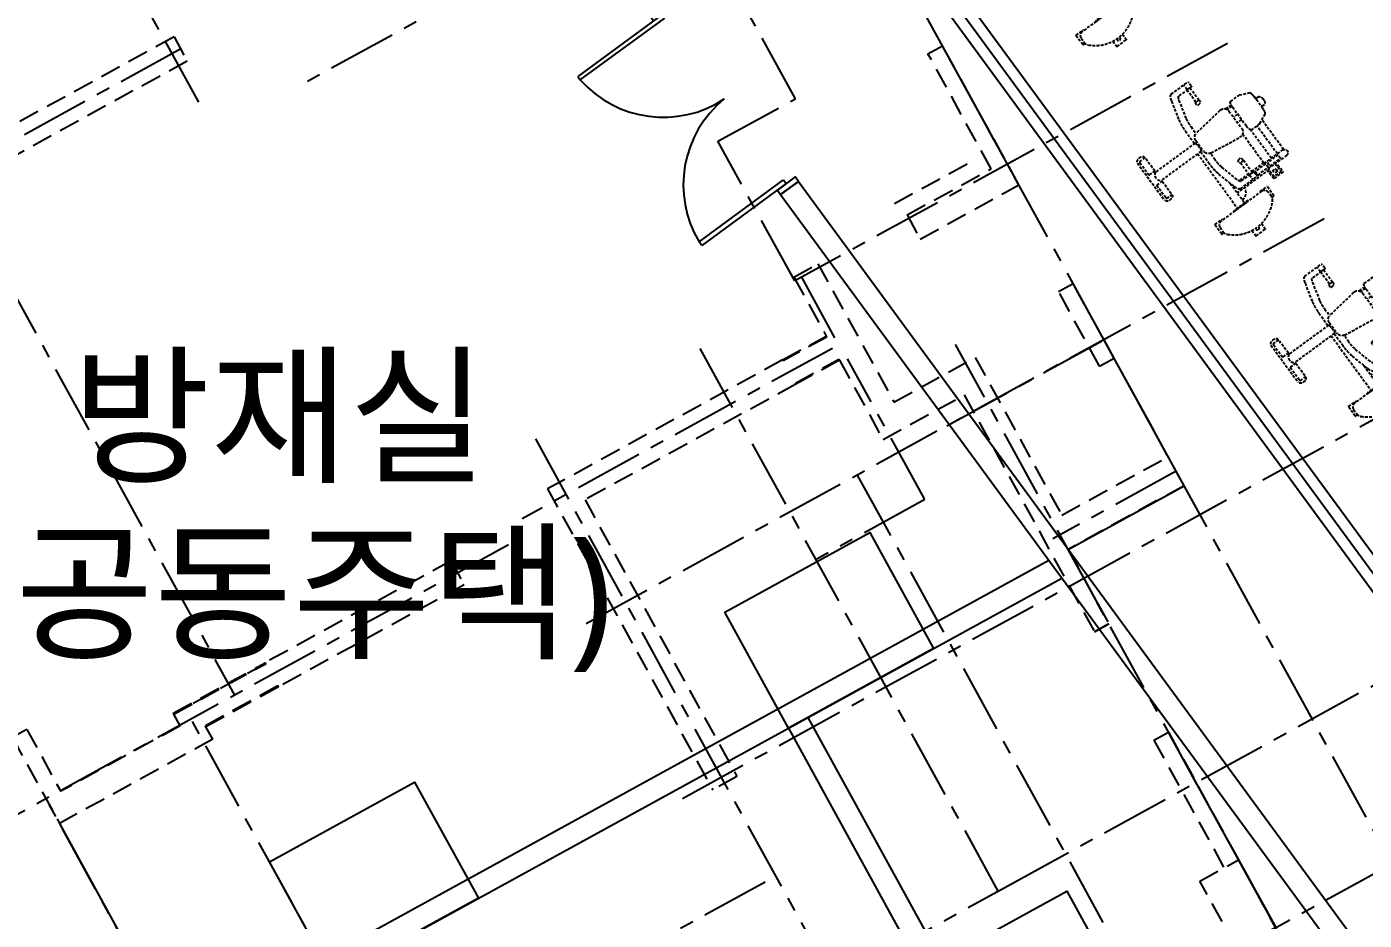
# Model space of a CAD drawing. Header units: millimetres. Extents: x 75184266 to 76346726, y -35077925 to -33679385.
# Drawn here: x 75328959 to 75341077, y -34906257 to -34898157 of the extents above; entities that cross this region are included whole.
import ezdxf
from ezdxf.enums import TextEntityAlignment as Align

# ---------------------------------------------------------------- set-up
doc = ezdxf.new("R2010")
doc.units = ezdxf.units.MM
doc.header["$LTSCALE"] = 50
doc.header["$MEASUREMENT"] = 0
for name, pattern in [('CENTER', [2, 1.25, -0.25, 0.25, -0.25]), ('HIDDEN2', [0.1875, 0.125, -0.0625]), ('XR-지하3층$0$H', [1.3, 0.8, -0.5]), ('XR-지하3층$0$HIDDEN', [0.375, 0.25, -0.125])]:
    doc.linetypes.add(name, pattern=pattern)
for name, color, linetype in [('CEN', 1, 'CENTER'), ('XR-지하3층$0$a-door', 6, 'CONTINUOUS'), ('XR-지하3층$0$CON', 2, 'CONTINUOUS'), ('XR-지하3층$0$가구', 27, 'XR-지하3층$0$HIDDEN')]:
    doc.layers.add(name, color=color, linetype=linetype)
doc.layers.add('건축', color=8, linetype='CONTINUOUS', plot=False)
doc.styles.add('XR-지하3층$0$맑은고딕', font='')
doc.styles.get('XR-지하3층$0$맑은고딕').set_extended_font_data('Malgun Gothic')

# ---------------------------------------------------------------- blocks, each defined once
blk = doc.blocks.new('XR-지하3층$0$A$C3C873A0E')
at = {"layer": 'XR-지하3층$0$가구', "color": 9, "ltscale": 2}
for p, q in [((-907, 110, 0), (-1195, -191, 0)), ((-952, -56, 0), (-960, -64, 0)), ((-638, -373, 0), (-960, -64, 0)), ((-301, -97, 0), (-453, -191, 0)), ((-239, -83, 0), (-104, -212, 0)), ((-1023, -130, 0), (-1032, -139, 0)), ((-701, -439, 0), (-1023, -130, 0)), ((-281, -162, 0), (-433, -255, 0)), ((-141, -251, 0), (-246, -150, 0)), ((-175, -218, 0), (-138, -180, 0)), ((-134, -250, 0), (-104, -219, 0)), ((-545, -268, 0), (-642, -369, 0)), ((-499, -312, 0), (-551, -366, 0)), ((-281, -350, 0), (-289, -343, 0)), ((-728, -413, 0), (-1151, -854, 0)), ((-802, -536, 0), (-705, -435, 0)), ((-614, -376, 0), (-697, -462, 0)), ((-308, -543, 0), (-545, -370, 0)), ((-756, -580, 0), (-704, -526, 0)), ((-700, -532, 0), (-517, -761, 0)), ((-302, -547, 0), (-299, -550, 0)), ((-239, -634, 0), (-283, -592, 0)), ((-1407, -754, 0), (-1337, -680, 0)), ((-1333, -680, 0), (-1278, -732, 0)), ((-962, -787, 0), (-875, -632, 0)), ((-897, -804, 0), (-810, -649, 0)), ((-298, -625, 0), (-434, -768, 0)), ((-406, -805, 0), (-259, -652, 0)), ((-353, -750, 0), (-387, -718, 0)), ((-312, -707, 0), (-345, -675, 0)), ((-249, -643, 0), (-286, -608, 0)), ((-209, -626, 0), (-142, -690, 0)), ((-104, -783, 0), (-141, -692, 0)), ((-1407, -757, 0), (-1392, -772, 0)), ((-1352, -729, 0), (-1385, -763, 0)), ((-1352, -729, 0), (-1385, -763, 0)), ((-962, -1043, 0), (-1292, -728, 0)), ((-962, -1043, 0), (-1292, -728, 0)), ((-1281, -738, 0), (-1278, -735, 0)), ((-942, -751, 0), (-1093, -909, 0)), ((-759, -1073, 0), (-1015, -828, 0)), ((-955, -775, 0), (-960, -770, 0)), ((-802, -940, 0), (-906, -840, 0)), ((-826, -899, 0), (-905, -823, 0)), ((-708, -796, 0), (-715, -789, 0)), ((-481, -783, 0), (-711, -1023, 0)), ((-653, -1078, 0), (-432, -847, 0)), ((-512, -766, 0), (-509, -769, 0)), ((-223, -925, 0), (-132, -830, 0)), ((-973, -850, 0), (-838, -979, 0)), ((-835, -908, 0), (-872, -946, 0)), ((-802, -947, 0), (-832, -979, 0)), ((-704, -1016, 0), (-802, -922, 0)), ((-603, -1125, 0), (-386, -898, 0)), ((-555, -1174, 0), (-326, -934, 0)), ((-362, -920, 0), (-430, -856, 0)), ((-361, -921, 0), (-268, -954, 0)), ((-194, -925, 0), (-193, -925, 0)), ((-152, -925, 0), (-152, -925, 0)), ((-130, -859, 0), (-130, -859, 0)), ((-128, -901, 0), (-128, -901, 0)), ((-1328, -1018, 0), (-1369, -1061, 0)), ((-1369, -1065, 0), (-1295, -1135, 0)), ((-983, -1160, 0), (-912, -1086, 0)), ((-973, -1033, 0), (-970, -1030, 0)), ((-967, -1030, 0), (-912, -1083, 0)), ((-823, -985, 0), (-740, -1064, 0)), ((-711, -1023, 0), (-561, -1166, 0)), ((-1251, -1092, 0), (-1292, -1135, 0)), ((-1002, -1145, 0), (-987, -1160, 0)), ((-994, -1138, 0), (-961, -1103, 0)), ((-994, -1138, 0), (-961, -1103, 0)), ((-603, -1210, 0), (-695, -1121, 0)), ((-561, -1166, 0), (-561, -1166, 0))]:
    blk.add_line(p, q, dxfattribs=at)
at = {"layer": 'XR-지하3층$0$가구', "color": 9, "ltscale": 2, "elevation": 0}
for points in [[(-950, -58), (-846, 51), (-885, 88, 0.414214), (-899, 88), (-992, -10, 0.414214), (-992, -17)], [(-1029, -141), (-1133, -249), (-1172, -212, -0.414214), (-1172, -198), (-1079, -100, -0.414214), (-1072, -100)]]:
    blk.add_lwpolyline(points, format="xyb", close=True, dxfattribs=at)
for points in [[(-151, -241), (-245, -340), (-269, -317), (-175, -218)], [(-1181, -825), (-1185, -830), (-1069, -941), (-1065, -937)], [(-811, -931), (-717, -833), (-741, -809), (-835, -908)], [(-794, -954), (-824, -986), (-832, -979), (-802, -947)], [(-795, -955), (-823, -985), (-740, -1064), (-712, -1035)], [(-695, -1121), (-756, -1186), (-814, -1131), (-752, -1066)], [(-696, -1051), (-724, -1080), (-640, -1160), (-612, -1131)]]:
    blk.add_lwpolyline(points, close=True, dxfattribs=at)
for points in [[(-308, -543), (-305, -545), (-303, -547), (-302, -547)], [(-141, -692), (-141, -692), (-141, -691), (-141, -691), (-142, -691), (-142, -691), (-142, -691), (-142, -691), (-142, -691), (-142, -690)], [(-512, -766), (-513, -766), (-515, -764), (-517, -761)], [(-132, -830), (-130, -828), (-128, -825), (-125, -823), (-123, -820), (-121, -818), (-119, -816), (-118, -813), (-116, -811), (-114, -809), (-113, -806), (-111, -804), (-110, -802), (-109, -800), (-108, -798), (-107, -796), (-106, -794), (-105, -792), (-105, -791), (-104, -789), (-104, -788), (-104, -786), (-104, -785), (-104, -784), (-104, -783)], [(-362, -920), (-362, -920), (-362, -921), (-362, -921), (-362, -921), (-362, -921), (-361, -921), (-361, -921), (-361, -921), (-361, -921)], [(-268, -954), (-267, -954), (-266, -955), (-265, -954), (-263, -954), (-262, -954), (-260, -953), (-259, -953), (-257, -952), (-255, -951), (-253, -950), (-252, -949), (-249, -948), (-247, -946), (-245, -945), (-243, -943), (-241, -941), (-239, -939), (-236, -938), (-234, -936), (-232, -933), (-229, -931), (-227, -929), (-225, -927), (-223, -925)], [(-711, -1138), (-701, -1147), (-756, -1204), (-833, -1131), (-778, -1073), (-768, -1083)]]:
    blk.add_lwpolyline(points, dxfattribs=at)
at = {"layer": 'XR-지하3층$0$가구', "color": 9, "ltscale": 2}
blk.add_circle((-759, -1131, 0), 16.1, dxfattribs=at)
for centre, radius, start, end in [((-974, -114, 0), 51.4, 73.9518, 198.5228), ((-277, -331, 0), 16.6, 61.3001, 226.4111), ((-1321, -759, 0), 42.5, 46.2373, 136.2373), ((-1321, -759, 0), 42.5, 46.2373, 136.2373), ((-1335, -681, 0), 2.42, 46.2373, 136.2373), ((-1406, -755, 0), 2.42, 136.2373, 226.2373), ((-1343, -804, 0), 58.4, 136.2373, 180.0299), ((-1343, -804, 0), 58.4, 136.2373, 180.0299), ((-1049, -804, 0), 352, 180.0299, 272.4447), ((-1049, -804, 0), 352, 180.0299, 272.4447), ((-1280, -734, 0), 2.42, 316.2373, 46.2373), ((-727, -801, 0), 16.6, 46.0635, 211.1745), ((-1015, -828, 0), 79.6, 226.2373, 316.2373), ((-1368, -1063, 0), 2.42, 136.2373, 226.2373), ((-1299, -1065, 0), 16.2, 97.9428, 354.5294), ((-969, -1032, 0), 2.42, 46.2373, 136.2373), ((-992, -1074, 0), 42.5, 316.2373, 46.2373), ((-992, -1074, 0), 42.5, 316.2373, 46.2373), ((-914, -1084, 0), 2.42, 316.2373, 46.2373), ((-1294, -1134, 0), 2.42, 226.2373, 316.2373), ((-1036, -1097, 0), 58.4, 272.4447, 316.2373), ((-1036, -1097, 0), 58.4, 272.4447, 316.2373), ((-985, -1158, 0), 2.42, 226.2373, 316.2373)]:
    blk.add_arc(centre, radius, start, end, dxfattribs=at)
blk.add_ellipse((-875, 84, 0), major_axis=(-29.8, 28.6), ratio=0.573322, start_param=2.967233, end_param=6.422091, dxfattribs=at)
at = {"layer": 'XR-지하3층$0$가구', "color": 9, "ltscale": 2, "extrusion": (0, 0, -1)}
for centre, major_axis, ratio, start_param, end_param in [((-1168, -222, 0), (-29.8, 28.6), 0.573322, 2.967233, 6.422091), ((-670, -406, 0), (31.5, 32.9), 0.169779, 0, 3.141593)]:
    blk.add_ellipse(centre, major_axis=major_axis, ratio=ratio, start_param=start_param, end_param=end_param, dxfattribs=at)
at = {"layer": 'XR-지하3층$0$가구', "color": 9, "ltscale": 2}
for points, knots in [([(-239, -83, 0), (-241, -82, 0), (-246, -78, 0), (-257, -78, 0), (-270, -81, 0), (-285, -88, 0), (-296, -94, 0), (-301, -97, 0)], [0, 0, 0, 0, 8.193391, 18.221487, 31.606996, 48.020728, 67.273176, 67.273176, 67.273176, 67.273176]), ([(-454, -191, 0), (-459, -195, 0), (-471, -203, 0), (-489, -216, 0), (-508, -232, 0), (-526, -249, 0), (-539, -262, 0), (-545, -268, 0)], [0, 0, 0, 0, 19.718035, 42.721722, 67.357894, 93.116835, 119.447062, 119.447062, 119.447062, 119.447062]), ([(-246, -150, 0), (-246, -150, 0), (-249, -149, 0), (-254, -149, 0), (-261, -151, 0), (-271, -155, 0), (-277, -159, 0), (-281, -162, 0)], [0, 0, 0, 0, 2.767933, 7.643302, 15.191063, 25.557577, 38.566074, 38.566074, 38.566074, 38.566074]), ([(-104, -212, 0), (-104, -212, 0), (-104, -213, 0), (-103, -214, 0), (-103, -215, 0), (-103, -216, 0), (-103, -217, 0), (-103, -217, 0), (-103, -218, 0), (-103, -218, 0)], [0, 0, 0, 0, 0.9469, 1.896669, 2.851271, 3.811885, 4.778749, 5.75115, 6.076704, 6.076704, 6.076704, 6.076704]), ([(-614, -376, 0), (-612, -374, 0), (-607, -370, 0), (-599, -365, 0), (-590, -361, 0), (-581, -360, 0), (-571, -360, 0), (-562, -361, 0), (-553, -365, 0), (-547, -368, 0), (-545, -370, 0)], [0, 0, 0, 0, 9.529328, 19.056291, 28.578896, 38.095706, 47.60602, 57.109969, 66.608498, 76.10325, 76.10325, 76.10325, 76.10325]), ([(-433, -255, 0), (-437, -258, 0), (-446, -264, 0), (-459, -274, 0), (-472, -285, 0), (-486, -298, 0), (-495, -307, 0), (-499, -312, 0)], [0, 0, 0, 0, 14.744597, 31.282246, 49.204837, 68.069965, 87.412369, 87.412369, 87.412369, 87.412369]), ([(-245, -340, 0), (-246, -341, 0), (-248, -343, 0), (-251, -345, 0), (-254, -347, 0), (-256, -349, 0), (-257, -351, 0), (-259, -352, 0), (-261, -353, 0), (-262, -353, 0), (-264, -354, 0), (-266, -355, 0), (-268, -355, 0), (-271, -355, 0), (-273, -355, 0), (-276, -354, 0), (-279, -352, 0), (-280, -351, 0), (-281, -350, 0)], [0.398989, 0.398989, 0.398989, 0.398989, 0.552139, 0.707577, 0.830614, 0.929621, 1.012309, 1.085322, 1.153694, 1.220383, 1.290499, 1.371078, 1.458063, 1.549224, 1.65033, 1.764112, 1.874486, 1.993557, 1.993557, 1.993557, 1.993557]), ([(-135, -251, 0), (-135, -251, 0), (-136, -252, 0), (-137, -252, 0), (-138, -252, 0), (-138, -252, 0), (-139, -252, 0), (-140, -251, 0), (-141, -251, 0), (-141, -251, 0)], [0, 0, 0, 0, 0.325556, 1.297587, 2.263745, 3.223629, 4.177795, 5.127705, 6.075514, 6.075514, 6.075514, 6.075514]), ([(-700, -532, 0), (-702, -529, 0), (-706, -524, 0), (-709, -515, 0), (-711, -506, 0), (-712, -497, 0), (-710, -487, 0), (-707, -478, 0), (-703, -470, 0), (-699, -465, 0), (-697, -462, 0)], [0, 0, 0, 0, 9.494597, 18.993149, 28.497202, 38.007653, 47.524579, 57.04723, 66.574127, 76.10325, 76.10325, 76.10325, 76.10325]), ([(-875, -631, 0), (-871, -625, 0), (-864, -613, 0), (-851, -594, 0), (-836, -575, 0), (-819, -556, 0), (-808, -543, 0), (-802, -536, 0)], [0, 0, 0, 0, 19.718035, 42.721722, 67.357894, 93.116835, 119.447062, 119.447062, 119.447062, 119.447062]), ([(-810, -649, 0), (-807, -645, 0), (-802, -636, 0), (-792, -622, 0), (-781, -608, 0), (-769, -594, 0), (-761, -585, 0), (-756, -580, 0)], [0, 0, 0, 0, 14.744597, 31.282246, 49.204837, 68.069965, 87.412369, 87.412369, 87.412369, 87.412369]), ([(-299, -550, 0), (-297, -553, 0), (-293, -557, 0), (-288, -565, 0), (-285, -574, 0), (-283, -583, 0), (-283, -592, 0), (-284, -601, 0), (-287, -610, 0), (-292, -618, 0), (-296, -623, 0), (-298, -625, 0)], [0, 0, 0, 0, 9.218006, 18.438315, 27.66273, 36.892567, 46.128486, 55.370423, 64.617601, 73.868617, 83.121616, 83.121616, 83.121616, 83.121616]), ([(-259, -652, 0), (-256, -650, 0), (-252, -645, 0), (-245, -639, 0), (-238, -634, 0), (-231, -629, 0), (-225, -626, 0), (-220, -624, 0), (-216, -623, 0), (-212, -624, 0), (-210, -625, 0), (-209, -626, 0)], [0, 0, 0, 0, 9.772861, 19.245335, 28.145674, 36.267921, 43.156639, 48.34337, 52.479868, 56.132108, 59.523044, 59.523044, 59.523044, 59.523044]), ([(-973, -850, 0), (-975, -848, 0), (-978, -843, 0), (-979, -832, 0), (-977, -819, 0), (-971, -803, 0), (-965, -793, 0), (-962, -787, 0)], [0, 0, 0, 0, 8.193391, 18.221487, 31.606996, 48.020728, 67.273176, 67.273176, 67.273176, 67.273176]), ([(-906, -840, 0), (-907, -840, 0), (-908, -837, 0), (-908, -832, 0), (-906, -825, 0), (-902, -815, 0), (-899, -808, 0), (-897, -804, 0)], [0, 0, 0, 0, 2.767933, 7.643302, 15.191063, 25.557577, 38.566074, 38.566074, 38.566074, 38.566074]), ([(-717, -832, 0), (-716, -831, 0), (-714, -829, 0), (-712, -826, 0), (-710, -824, 0), (-708, -822, 0), (-707, -820, 0), (-706, -818, 0), (-705, -817, 0), (-704, -815, 0), (-703, -813, 0), (-703, -811, 0), (-703, -809, 0), (-703, -806, 0), (-703, -804, 0), (-704, -801, 0), (-706, -798, 0), (-707, -797, 0), (-708, -796, 0)], [0.398989, 0.398989, 0.398989, 0.398989, 0.552139, 0.707577, 0.830614, 0.929621, 1.012309, 1.085322, 1.153694, 1.220383, 1.290499, 1.371078, 1.458063, 1.549224, 1.65033, 1.764112, 1.874486, 1.993557, 1.993557, 1.993557, 1.993557]), ([(-434, -768, 0), (-436, -770, 0), (-441, -774, 0), (-449, -779, 0), (-458, -782, 0), (-467, -784, 0), (-476, -784, 0), (-485, -783, 0), (-494, -780, 0), (-502, -776, 0), (-507, -771, 0), (-509, -769, 0)], [0, 0, 0, 0, 9.253434, 18.504581, 27.751644, 36.993304, 46.228888, 55.458446, 64.682742, 73.903178, 83.121616, 83.121616, 83.121616, 83.121616]), ([(-430, -856, 0), (-430, -855, 0), (-432, -853, 0), (-433, -849, 0), (-432, -845, 0), (-430, -840, 0), (-427, -834, 0), (-423, -827, 0), (-418, -820, 0), (-412, -813, 0), (-408, -808, 0), (-406, -805, 0)], [0, 0, 0, 0, 3.401846, 7.069581, 11.223672, 16.436156, 23.350116, 31.462014, 40.341654, 49.784841, 59.522696, 59.522696, 59.522696, 59.522696]), ([(-802, -947, 0), (-801, -947, 0), (-801, -946, 0), (-800, -945, 0), (-800, -944, 0), (-800, -943, 0), (-801, -942, 0), (-801, -941, 0), (-802, -941, 0), (-802, -940, 0)], [0, 0, 0, 0, 1.933905, 2.905936, 3.872094, 4.831978, 5.786144, 6.736054, 7.683863, 7.683863, 7.683863, 7.683863]), ([(-194, -925, 0), (-194, -924, 0), (-196, -923, 0), (-198, -920, 0), (-200, -916, 0), (-202, -912, 0), (-202, -908, 0), (-203, -906, 0), (-204, -905, 0)], [0, 0, 0, 0, 2.946566, 7.255184, 11.627139, 16.065209, 20.566612, 23.123657, 23.123657, 23.123657, 23.123657]), ([(-152, -925, 0), (-153, -926, 0), (-155, -928, 0), (-159, -930, 0), (-163, -932, 0), (-167, -933, 0), (-171, -933, 0), (-176, -933, 0), (-180, -933, 0), (-184, -932, 0), (-188, -930, 0), (-191, -928, 0), (-193, -926, 0), (-193, -925, 0)], [0, 0, 0, 0, 4.2308, 8.656932, 13.059515, 17.420863, 21.731748, 26.007066, 30.25929, 34.491036, 38.703622, 42.915471, 45.856479, 45.856479, 45.856479, 45.856479]), ([(-128, -901, 0), (-130, -902, 0), (-133, -906, 0), (-137, -911, 0), (-142, -916, 0), (-147, -920, 0), (-150, -923, 0), (-152, -925, 0)], [0, 0, 0, 0, 6.53826, 13.377788, 20.258603, 27.098282, 33.651735, 33.651735, 33.651735, 33.651735]), ([(-151, -850, 0), (-150, -850, 0), (-148, -851, 0), (-144, -851, 0), (-140, -853, 0), (-136, -854, 0), (-133, -857, 0), (-131, -858, 0), (-130, -859, 0)], [0, 0, 0, 0, 2.605796, 7.118541, 11.568116, 15.951942, 20.272688, 23.116637, 23.116637, 23.116637, 23.116637]), ([(-130, -859, 0), (-129, -860, 0), (-127, -861, 0), (-125, -864, 0), (-123, -868, 0), (-122, -872, 0), (-121, -876, 0), (-121, -881, 0), (-121, -885, 0), (-122, -889, 0), (-124, -893, 0), (-126, -897, 0), (-128, -900, 0), (-128, -901, 0)], [0, 0, 0, 0, 2.938442, 7.148393, 11.358238, 15.586444, 19.835915, 24.110362, 28.421519, 32.781627, 37.182397, 41.607233, 45.854382, 45.854382, 45.854382, 45.854382]), ([(-838, -979, 0), (-838, -979, 0), (-838, -979, 0), (-837, -980, 0), (-836, -980, 0), (-835, -980, 0), (-834, -980, 0), (-833, -980, 0), (-832, -979, 0), (-832, -979, 0)], [0, 0, 0, 0, 0.9469, 1.896669, 2.851271, 3.811885, 4.778749, 5.75115, 7.696901, 7.696901, 7.696901, 7.696901]), ([(-561, -1166, 0), (-560, -1167, 0), (-558, -1169, 0), (-556, -1172, 0), (-554, -1176, 0), (-553, -1180, 0), (-552, -1184, 0), (-552, -1189, 0), (-553, -1193, 0), (-554, -1197, 0), (-555, -1201, 0), (-558, -1205, 0), (-560, -1208, 0), (-564, -1211, 0), (-567, -1214, 0), (-571, -1216, 0), (-575, -1217, 0), (-580, -1218, 0), (-584, -1218, 0), (-588, -1217, 0), (-592, -1216, 0), (-596, -1214, 0), (-600, -1212, 0), (-602, -1210, 0), (-603, -1210, 0)], [0, 0, 0, 0, 3.961271, 8.141713, 12.337526, 16.565868, 20.833626, 25.160403, 29.53252, 33.920833, 38.285146, 42.622364, 46.946904, 51.271573, 55.608426, 59.972087, 64.359159, 68.730149, 73.055747, 77.3226, 81.550367, 85.746394, 89.92788, 93.909171, 93.909171, 93.909171, 93.909171])]:
    blk.add_open_spline(points, degree=3, knots=knots, dxfattribs=at)
for points in [[(-875, -632, 0), (-875, -631, 0), (-875, -631, 0), (-875, -631, 0)], [(-193, -925, 0), (-193, -925, 0), (-193, -925, 0), (-193, -925, 0)]]:
    blk.add_open_spline(points, degree=3, dxfattribs=at)
blk = doc.blocks.new('XR-지하3층$0$A$C5E3F3FAC')
at = {"layer": 'XR-지하3층$0$a-door'}
for p, q in [((90, 950), (50, 950)), ((50, 950), (50, 0)), ((90, 0), (90, 950)), ((1910, 950), (1950, 950)), ((1910, 0), (1910, 950)), ((1950, 950), (1950, 0)), ((50, 0), (90, 0)), ((1950, 0), (1910, 0))]:
    blk.add_line(p, q, dxfattribs=at)
at = {"layer": 'XR-지하3층$0$a-door', "color": 6}
for points in [[(0, 850), (0, 1050), (50, 1050), (50, 850)], [(2000, 850), (2000, 1050), (1950, 1050), (1950, 850)]]:
    blk.add_lwpolyline(points, close=True, dxfattribs=at)
at = {"layer": 'XR-지하3층$0$a-door', "color": 7}
for centre, start, end in [((-2, 999), 275.2502, 357.2138), ((2002, 999), 182.7862, 264.7498)]:
    blk.add_arc(centre, 1003, start, end, dxfattribs=at)
blk = doc.blocks.new('XR-지하3층$0$기둥 0620')
at = {"layer": 'XR-지하3층$0$CON', "ltscale": 0.5}
blk.add_lwpolyline([(-600, 0), (600, 0), (600, 1500), (-600, 1500)], close=True, dxfattribs=at)

msp = doc.modelspace()

# ---------------------------------------------------------------- linework, layer by layer
at = {"layer": 'CEN', "ltscale": 10}
for p, q in [((75335922.9, -34898810.2, 0), (75334832.9, -34896824.7, 0)), ((75339839.2, -34898308.7, 0), (75335916.9, -34900461.8, 0)), ((75335221.6, -34899195.1, 0), (75335922.9, -34898810.2, 0)), ((75335916.9, -34900461.8, 0), (75335221.6, -34899195.1, 0))]:
    msp.add_line(p, q, dxfattribs=at)
at = {"layer": 'CEN', "ltscale": 10, "elevation": 0}
for points in [[(75342056.6, -34907074.3), (75331759.9, -34888317.7)], [(75326364.5, -34891279.6), (75330520.3, -34898849.9)], [(75334898.6, -34896788.6), (75331467.9, -34898671.9)], [(75330362.5, -34898354.7), (75324555.6, -34901542.5)], [(75328258.7, -34899509.6), (75330842.8, -34904217)], [(75340712.6, -34899899.7), (75333941.3, -34903616.9)], [(75335978.3, -34900428.1), (75336315.2, -34901041.8)], [(75337294.4, -34901776.2), (75338697, -34901006.2)], [(75341004.7, -34907651.8), (75337373.4, -34901036.9)], [(75336258.2, -34901073), (75333446.4, -34902616.6)], [(75337760.7, -34905992), (75335061, -34901074.3)], [(75337091.5, -34902435.1), (75336396.1, -34901168.4)], [(75341583.6, -34901486.3), (75334812.4, -34905203.5)], [(75337721.8, -34909453.9), (75333570.8, -34901892.4)], [(75336483.5, -34902221.3), (75339821.3, -34908301.4)], [(75339373.3, -34902186.4), (75338255.7, -34902799.9)], [(75337096.3, -34902443.9), (75336110.1, -34902985.3)], [(75333324.1, -34902854.8), (75327139.7, -34906249.8)], [(75337848.3, -34905943.9), (75342599, -34903336)], [(75334250.5, -34911359.6), (75330448.4, -34904433.5)], [(75330212.3, -34911846.9), (75343320.8, -34904650.9)], [(75330545.9, -34907728.2), (75329117.8, -34905126.8)], [(75328966, -34909576.5), (75335680.2, -34905890.7)], [(75331352.7, -34909509.7), (75337914.1, -34905907.8)]]:
    msp.add_lwpolyline(points, dxfattribs=at)
at = {"layer": '건축', "ltscale": 0.5}
for p, q in [((75334880.3, -34894378.6, 0), (75349143.8, -34913833.6, 0)), ((75335950.8, -34899559.4, 0), (75335789.5, -34899677.7, 0)), ((75329712.8, -34907661.8, 0), (75338219.3, -34902991.9, 0)), ((75329764.1, -34907861.8, 0), (75338338.5, -34903154.6, 0)), ((75336035.8, -34904418.8, 0), (75339552.1, -34910824.2, 0)), ((75335860.5, -34904515, 0), (75339389.5, -34910943.4, 0))]:
    msp.add_line(p, q, dxfattribs=at)
at = {"layer": '건축', "linetype": 'HIDDEN2', "ltscale": 30}
for p, q in [((75330293.6, -34898249.9, 0), (75328093.3, -34899457.8, 0)), ((75330293.6, -34898249.9, 0), (75330413.9, -34898469.1, 0)), ((75337124.5, -34898401.5, 0), (75337256, -34898329.3, 0)), ((75337124.5, -34898401.5, 0), (75337256, -34898329.3, 0)), ((75337948.9, -34899591.6, 0), (75337256, -34898329.3, 0)), ((75330413.9, -34898469.1, 0), (75328213.7, -34899677, 0)), ((75337817.4, -34899663.8, 0), (75337948.9, -34899591.6, 0)), ((75336128, -34900306, 0), (75336816.2, -34901559.6, 0)), ((75335908.9, -34900426.3, 0), (75336202.4, -34900961.1, 0)), ((75338810.3, -34901160.7, 0), (75338439.8, -34900485.8, 0)), ((75338678.8, -34901232.9, 0), (75338572.9, -34901040.1, 0)), ((75338678.8, -34901232.9, 0), (75338810.3, -34901160.7, 0)), ((75338678.8, -34901232.9, 0), (75338810.3, -34901160.7, 0)), ((75338678.8, -34901232.9, 0), (75338810.3, -34901160.7, 0)), ((75335807.9, -34901177.6, 0), (75333677.8, -34902347, 0)), ((75336322.7, -34901180.2, 0), (75336717.3, -34901899, 0)), ((75335928.2, -34901396.8, 0), (75334017.3, -34902445.8, 0)), ((75339445.5, -34902317.8, 0), (75339301.1, -34902054.9, 0)), ((75333677.8, -34902347, 0), (75335174.4, -34905073.2, 0)), ((75334017.3, -34902445.8, 0), (75335393.5, -34904952.9, 0)), ((75332803.3, -34902998.2, 0), (75331120.2, -34903922.1, 0)), ((75332803.3, -34902998.2, 0), (75332923.6, -34903217.3, 0)), ((75332923.6, -34903217.3, 0), (75331240.5, -34904141.3, 0)), ((75338764.1, -34903570.3, 0), (75338632.6, -34903642.5, 0)), ((75328959.4, -34904526.5, 0), (75328827.9, -34904598.7, 0)), ((75328959.4, -34904526.5, 0), (75329267.4, -34905087.6, 0)), ((75330350, -34904493.2, 0), (75329267.4, -34905087.6, 0)), ((75339171.6, -34904624.3, 0), (75339303.1, -34904552.1, 0)), ((75339303.1, -34904552.1, 0), (75340275.2, -34906322.8, 0)), ((75328827.9, -34904598.7, 0), (75329256.2, -34905378.9, 0)), ((75330645.6, -34904616.2, 0), (75329256.2, -34905378.9, 0)), ((75339171.6, -34904624.3, 0), (75339806.8, -34905781.4, 0))]:
    msp.add_line(p, q, dxfattribs=at)
at = {"layer": '건축', "linetype": 'XR-지하3층$0$H', "ltscale": 50, "elevation": 0}
for points in [[(75340275.2, -34906322.8), (75338393.6, -34902895.3), (75338393.6, -34902895.3), (75339445.5, -34902317.8), (75335663.1, -34895427.8), (75334501.6, -34896065.4), (75333507.9, -34894255.2), (75333583.2, -34894213.9), (75336851.7, -34891815.9), (75337123.8, -34892186.8), (75342114.8, -34888525.3), (75342410.5, -34888928.5), (75346990.3, -34885568.6), (75346842.4, -34885367), (75348632.3, -34884053.9), (75348780.2, -34884255.4)], [(75319374.9, -34890623.5), (75319772.1, -34890243.1), (75323995, -34894652), (75326836.6, -34899828.3), (75326354.4, -34900093), (75329256.2, -34905378.9), (75329256.2, -34905378.9), (75330468.9, -34907587.9)]]:
    msp.add_lwpolyline(points, dxfattribs=at)
at = {"layer": '건축', "ltscale": 100, "elevation": 0}
msp.add_lwpolyline([(75333944.2, -34893270.8), (75349181.4, -34914054)], dxfattribs=at)
at = {"layer": '건축', "ltscale": 0.5, "elevation": 0}
for points in [[(75334719.1, -34894496.9), (75349100.7, -34914113.2)], [(75335950.8, -34899559.4), (75342581.3, -34908603.4)], [(75335789.5, -34899677.7), (75342420, -34908721.6)]]:
    msp.add_lwpolyline(points, dxfattribs=at)
at = {"layer": '건축', "linetype": 'HIDDEN2', "ltscale": 30, "elevation": 0}
for points in [[(75337697.1, -34899444.7), (75337124.5, -34898401.5)], [(75336820.9, -34899760.3), (75337500.2, -34899387.3)], [(75336934.5, -34899863.3), (75337697.1, -34899444.7)], [(75337054.8, -34900082.5), (75337817.4, -34899663.8)], [(75336934.5, -34899863.3), (75337054.8, -34900082.5)], [(75335908.9, -34900426.3), (75336128, -34900306)], [(75338308.3, -34900557.9), (75338439.8, -34900485.8)], [(75338678.8, -34901232.9), (75338308.3, -34900557.9)], [(75336202.4, -34900961.1), (75336207.2, -34900969.8), (75335812.7, -34901186.4), (75335807.9, -34901177.6)], [(75336816.2, -34901559.6), (75337552.5, -34901155.3)], [(75337552.5, -34901155.3), (75338336.9, -34902584.2)], [(75335928.2, -34901396.8), (75335923.4, -34901388), (75336317.9, -34901171.5), (75336322.7, -34901180.2)], [(75336717.3, -34901899), (75337453.7, -34901494.8)], [(75337453.7, -34901494.8), (75338632.6, -34903642.5)], [(75338336.9, -34902584.2), (75339301.1, -34902054.9)], [(75339445.5, -34902317.8), (75338393.6, -34902895.3)], [(75338393.6, -34902895.3), (75338764.1, -34903570.3)], [(75338632.6, -34903642.5), (75338764.1, -34903570.3)], [(75330292.2, -34904388.1), (75331125, -34903930.9), (75331120.2, -34903922.1)], [(75331240.5, -34904141.3), (75331235.7, -34904132.5), (75330578.2, -34904493.4), (75330583, -34904502.2)], [(75330350, -34904493.2), (75330292.2, -34904388.1)], [(75330645.6, -34904616.2), (75330583, -34904502.2)], [(75339171.6, -34904624.3), (75339303.1, -34904552.1)], [(75335393.5, -34904952.9), (75335174.4, -34905073.2)]]:
    msp.add_lwpolyline(points, dxfattribs=at)
for points in [[(75336202.4, -34900961.1), (75336207.2, -34900969.8), (75335812.7, -34901186.4), (75335807.9, -34901177.6)], [(75336317.9, -34901171.5), (75336322.7, -34901180.2), (75335928.2, -34901396.8), (75335923.4, -34901388)], [(75330292.2, -34904388.1), (75330287.4, -34904379.3), (75331120.2, -34903922.1), (75331125, -34903930.9)], [(75330583, -34904502.2), (75330578.2, -34904493.4), (75331235.7, -34904132.5), (75331240.5, -34904141.3)], [(75339938.3, -34905709.2), (75340275.2, -34906322.8), (75339924.5, -34906515.3), (75339587.7, -34905901.7)]]:
    msp.add_lwpolyline(points, close=True, dxfattribs=at)

# ---------------------------------------------------------------- block references
at = {"layer": '건축', "ltscale": 0.5, "rotation": 80.01578831632038}
for p in [(75338028.3, -34896803.3, 0), (75339287, -34898519.7, 0), (75340497.1, -34900169.9, 0)]:
    msp.add_blockref('XR-지하3층$0$A$C3C873A0E', p, dxfattribs=at)
at = {"layer": '건축', "rotation": 306.2469333594607}
msp.add_blockref('XR-지하3층$0$A$C5E3F3FAC', (75333921.4, -34898567.3, 0), dxfattribs=at)
at = {"layer": '건축', "extrusion": (0, 0, -1), "zscale": -0.9999999999999999, "rotation": 61.23406996997645}
for p in [(-75335571.7, -34903989.1, 0), (-75331447.3, -34906253.3, 0), (-75337356.7, -34907240.5, 0)]:
    msp.add_blockref('XR-지하3층$0$기둥 0620', p, dxfattribs=at)

# ---------------------------------------------------------------- texts
at = {"layer": '건축', "style": 'XR-지하3층$0$맑은고딕'}
for s, p in [('방재실', (75331250, -34901674.6, 0)), ('(공동주택)', (75331366.1, -34903331.3, 0))]:
    msp.add_text(s, height=1000, dxfattribs=at).set_placement(p, align=Align.MIDDLE)

doc.saveas('drawing.dxf')
